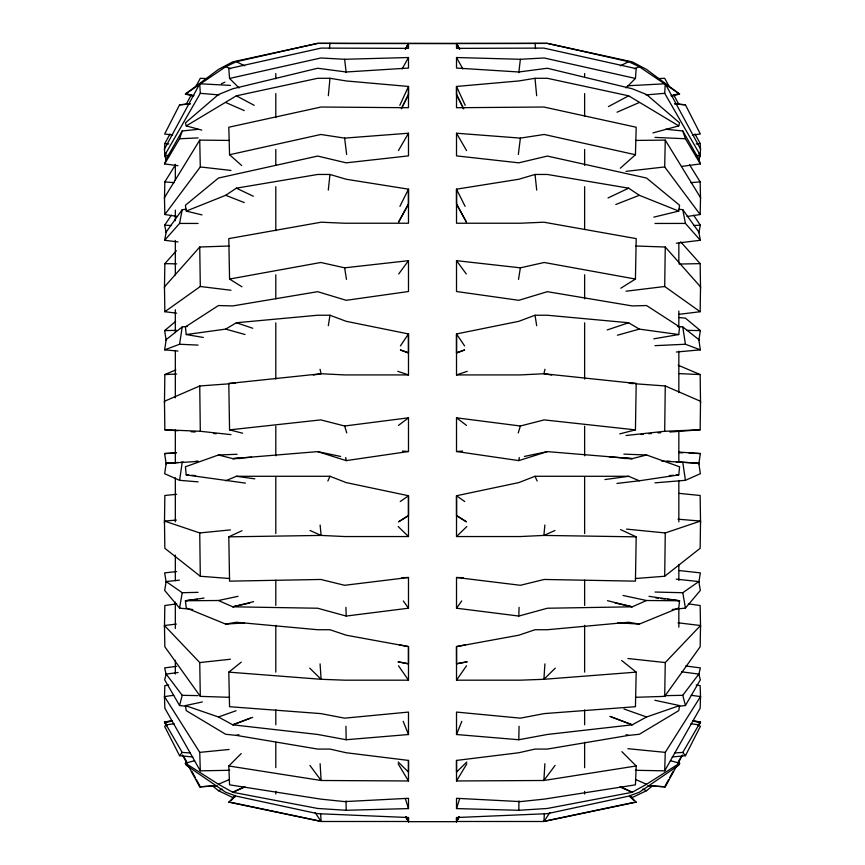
<?xml version="1.0" encoding="UTF-8"?>
<svg xmlns="http://www.w3.org/2000/svg" width="865" height="865" viewBox="0 0 865 865"><rect width="100%" height="100%" fill="white"/><g stroke="black" fill="none" stroke-linecap="round" stroke-linejoin="round"><path stroke-width="1.3" d="M408.485 204.118L398.506 222.251L408.475 203.891L408.485 189.176L346.195 179.25L329.976 174.46L317.671 174.46L236.361 188.17L225.689 195.295L186.245 211.082L185.413 205.264L218.445 178.049L317.66 156.068L346.195 162.836L408.485 155.884L408.485 133.232L344.627 138.108L320.818 134.475L229.56 154.738L228.803 127.231L321.11 107.022L408.485 107.725L408.485 86.457L346.195 80.953L329.976 78.293L317.671 78.293L236.361 95.82L186.245 125.901L185.413 122.895L218.445 94.534L232.761 88.771L317.66 68.249L346.195 71.99L408.485 68.065L408.485 57.523L344.627 59.285L320.818 57.977L229.56 78.445L228.803 68.638L321.11 48.105L408.485 48.354L408.485 43.466L317.66 43.401L232.761 61.858L218.445 69.449L185.413 94.047L193.1 96.242M408.485 352.877L408.485 333.944L346.195 321.315L329.976 315.238L317.671 315.238L236.361 322.753L225.689 329.111L186.245 334.539L185.413 326.905L218.445 305.54L232.761 305.929L317.66 291.678L346.195 300.306L408.485 291.516L408.485 260.679L344.627 267.826L320.818 262.484L229.56 279.049L228.803 238.61L321.11 222.208L344.767 223.235L408.485 223.235L408.485 189.176L399.911 206.346M194.528 760.713L185.413 763.211L218.445 784.263L232.761 792.286L317.66 808.461L346.195 810.289L408.485 808.591L408.485 798.309L344.627 801.606L320.818 799.13L229.56 784.836L228.803 765.979L321.11 780.49L408.485 780.965L408.485 760.422L346.195 752.745L329.976 749.079L317.671 749.079L236.361 735.391L225.689 734.277L186.245 710.641L185.413 705.591L218.445 716.988L232.761 724.827L317.66 734.461L346.195 739.737L408.485 734.526L408.485 712.079L344.627 718.155L320.818 713.603L229.56 706.705L228.803 672.137L241.27 662.136M244.514 622.908L225.689 624.098L186.245 607.954L185.413 600.753L218.445 600.515L232.761 606.808L317.66 608.236L346.195 616.053L408.485 608.214L408.485 577.496L401.793 577.658M245.433 483.113L186.245 474.917L185.413 466.797L218.445 454.979L232.761 458.634L317.66 451.617L346.195 460.613L408.485 451.519L408.485 417.827L344.627 426.002L320.818 419.893L229.56 429.873L228.803 383.487L321.11 373.745L344.767 374.923L408.485 374.923L408.485 333.944L400.398 345.924M408.475 663.715L398.008 661.812L408.485 663.909L408.485 646.598L399.479 644.836M408.485 94.555L408.485 86.457L399.825 105.335M408.485 760.422L408.485 772.142L398.192 762M408.485 817.533L408.485 821.75L408.485 817.533L317.671 813.673L236.361 796.146L225.689 792.254L186.245 765.222L185.413 763.211M626.044 435.506L664.698 431.278L665.261 385.963L635.894 383.822M164.469 403.058L164.847 374.556L175.855 369.885M164.469 522.763L164.847 495.494L176.676 494.293M665.261 247.012L700.531 286.877L700.153 311.714L664.698 286.499L665.261 247.012L635.894 246.006M664.698 576.252L665.261 532.948L700.531 521.054L700.153 548.302L664.698 576.252L635.375 578.523M669.921 432.024L700.153 429.775L700.531 401.274L665.261 385.963M164.469 288.434L164.847 263.63L176.374 250.753M621.881 751.663L636.197 765.979L635.44 784.836L544.182 799.13L520.373 801.606L456.515 798.309L456.515 808.591L518.805 810.289L518.957 800.968M164.469 626.855L164.847 605.522L176.676 603.857M619.751 433.884L635.44 429.873L636.197 383.487L543.89 373.745L520.233 374.923L456.515 374.923L456.515 333.944L518.805 321.315L535.024 315.238L547.329 315.238L628.639 322.753L639.311 329.111L678.755 334.539L679.587 326.905L646.555 305.54L632.239 305.929L547.34 291.678L518.805 300.306L456.515 291.516L456.515 260.679L520.373 267.826L544.182 262.484L635.44 279.049L636.197 238.61L543.89 222.208L520.233 223.235L456.515 223.235L456.515 189.176L518.805 179.25L535.024 174.46L547.329 174.46L628.639 188.17L639.311 195.295L678.755 211.082L679.587 205.264L646.555 178.049L547.34 156.068L518.805 162.836L456.515 155.884L456.515 133.232L520.373 138.108L544.182 134.475L635.44 154.738L636.197 127.231L543.89 107.022L456.515 107.725L456.515 86.457L518.805 80.953L535.024 78.293L547.329 78.293L628.639 95.82L678.755 125.901L679.587 122.895L646.555 94.534L632.239 88.771L547.34 68.249L518.805 71.99L456.515 68.065L456.515 57.523L520.373 59.285L544.182 57.977L635.44 78.445L636.197 68.638L543.89 48.105L456.515 48.354L456.515 43.466L547.34 43.401L632.239 61.858L646.555 69.449L679.587 94.047L671.9 96.242M620.605 529.607L636.197 536.841L635.44 581.15L544.182 579.463L520.373 585.291L456.515 577.496L456.515 608.214L518.805 616.053L547.34 608.236L632.239 606.808L646.555 600.515L679.587 600.753L678.755 607.954L639.311 624.098L617.794 622.746M635.375 697.309L664.698 696.368L665.261 662.558L700.531 625.514L677.998 622.8M700.531 625.514L700.153 646.782L664.698 696.368M621.643 660.471L636.197 672.137L635.44 706.705L544.182 713.603L520.373 718.155L456.515 712.079L456.515 734.526L518.805 739.737L519.065 726.286M687.005 216.52L700.153 214.52L664.698 166.945L665.261 140.119L635.894 140.422M164.469 198.701L164.847 181.888L175.487 164.685M700.153 214.52L700.531 197.642L665.261 140.119M518.805 616.053L519.076 607.327M635.375 770.293L664.698 770.834L665.261 752.366L700.531 696.585L691.254 695.309M164.469 697.32L164.847 685.621L168.794 685.015M700.531 696.585L700.153 708.208L664.698 770.834M408.475 94.501L401.338 108.785L408.485 94.696M544.874 763.73L543.89 780.49L456.515 780.965L456.515 760.422L518.805 752.745L535.024 749.079L547.329 749.079L628.639 735.391L639.311 734.277L678.755 710.641L679.587 705.591L654.848 700.261M696.206 155.613L700.153 155.008L664.698 93.312L665.261 83.775L627.882 85.765M544.377 813.77L543.89 821.49L456.515 821.49L459.272 817.101M700.153 155.008L700.531 149.018L665.261 83.775M164.469 149.386L164.847 143.471L170.005 133.989M544.918 663.898L543.89 679.295L520.233 680.182L456.515 680.182L456.515 646.598L465.521 644.836M328.343 95.712L329.976 78.293M544.885 525.012L543.89 535.424L520.233 536.549L456.515 536.549L456.515 495.742L518.805 482.594L535.024 476.28L628.639 476.291L639.311 480.789L678.755 474.917L679.587 466.797L646.555 454.979L623.881 454.136M329.457 48.613L329.976 43.347L346.195 43.434M328.289 190.116L329.976 174.46M518.816 72.628L520.373 59.285M518.351 154.467L520.373 138.108M456.515 352.877L456.515 333.944L464.602 345.924M698.823 464.127L700.347 453.541L679.025 452.092M178.114 462.494L166.177 463.251L164.653 473.706L179.574 480.324L198.096 481.859M179.574 480.324L182.212 462.418L198.063 461.402M177.974 351.06L164.653 349.849L166.177 339.61L182.212 326.938L187.5 326.44M635.44 429.873L544.182 419.893L520.373 426.002L456.515 417.827L456.515 451.519L518.805 460.613L519.27 457.52M164.653 349.849L179.574 344.248L182.212 326.938M698.823 340.442L700.347 330.571L685.426 318.147L678.809 317.509M328.322 325.716L329.976 315.238M518.513 279.395L520.373 267.826M698.823 582.329L700.347 572.868L679.025 570.543M179.574 608.106L182.212 592.72L166.177 581.561L164.653 590.417L179.574 608.106L192.809 609.501M177.974 241.919L164.653 240.275L166.177 232.015L182.212 209.687L186.17 209.265M164.653 240.275L179.574 223.429L182.212 209.687M698.823 232.674L700.347 225.214L693.633 215.234M456.515 817.533L456.515 821.75L456.515 817.533L547.329 813.673L628.639 796.146L639.311 792.254L678.755 765.222L679.587 763.211L670.472 760.713M698.823 674.603L700.347 667.899L685.686 665.974M406.063 48.354L408.485 43.466L456.536 43.553L459.65 49.219M544.982 369.236L543.89 373.745L551.697 375.042M186.191 706.251L179.574 705.526L182.212 695.309L166.177 674.084L178.114 672.516M166.177 674.084L164.653 679.814L179.574 705.526M456.515 204.118L466.495 222.251L456.536 203.891L456.515 189.176L465.089 206.346M456.536 663.779L466.992 661.844L456.536 663.779L456.515 646.598L518.805 635.202L535.024 629.731L547.329 629.731L628.639 622.249L639.311 624.098M518.243 432.911L520.373 426.002M177.974 165.712L164.653 163.928L166.177 159.084L182.212 130.961L198.063 129.361M456.515 808.591L459.726 798.482M164.653 163.928L179.574 138.746L182.212 130.961M456.515 734.526L461.813 721.334M698.823 159.441L700.347 155.689L699.104 153.343M327.857 481.016L329.976 476.28L346.195 482.594L408.485 495.742L408.485 536.549L344.767 536.549L321.11 535.424L228.803 536.841L229.56 581.15L320.818 579.463L344.627 585.291L408.485 577.496M456.515 94.555L456.515 86.457L465.186 105.335M406.312 817.014L408.475 821.653L456.515 821.674L458.699 817.014M456.536 821.653L458.796 816.711M190.138 103.735L179.574 104.838L164.653 134.01L172.643 134.983M672.192 756.972L685.426 755.718L700.347 726.438L698.823 724.827L690.865 723.767M166.177 159.441L164.653 155.689L165.896 153.343M698.488 725.692L700.347 722.221L693.687 721.356M230.447 85.408L199.739 83.775L164.469 149.018L164.847 155.008L168.794 155.613M647.907 785.615L665.261 786.858L676.808 765.633M678.084 763.276L682.572 755.015M698.606 725.53L700.531 721.983L692.573 720.945M186.126 104.373L191.284 94.891M195.793 86.597L200.302 78.304L206.973 78.596M648.696 785.734L664.698 786.804L668.559 779.722M669.856 777.365L673.078 771.472M677.587 763.211L680.809 757.318M698.217 725.486L700.531 721.983M405.35 49.219L408.485 43.574M698.823 725.011L700.347 722.221M405.371 49.305L408.485 43.661M402.149 68.897L408.485 57.523M164.847 155.008L200.302 93.312L199.739 83.775M398.451 150.564L408.485 133.232M678.809 706.251L685.426 705.526L700.347 679.814L698.823 674.084L681.577 671.813M674.862 752.918L682.788 752.442L698.823 724.827M456.515 780.965L466.851 763.817M186.245 762.26L185.413 763.622L188.516 766.163M229.106 140.422L199.739 140.119L164.469 197.642L164.847 214.52L176.676 216.315M166.177 232.674L164.653 225.214L171.367 215.234M549.859 812.657L543.89 821.49L636.197 802.158L629.655 795.432M456.515 680.182L466.527 665.758M456.515 608.214L461.705 600.948M398.7 273.989L408.485 260.679M555.071 765.438L543.89 780.49L636.197 765.979M164.847 214.52L200.302 166.945L199.739 140.119M685.426 705.526L682.788 695.309L698.823 674.084M174.135 723.767L166.177 724.827L164.653 726.438L179.574 755.718L182.212 752.442L190.138 752.918M672.192 609.501L685.426 608.106L700.347 590.417L698.823 581.561L676.268 579.15M229.106 246.006L199.739 247.012L164.469 286.877L164.847 311.714L176.676 313.173M405.728 817.101L408.485 821.49L321.11 821.49L228.803 802.158L235.345 795.432M625.946 87.927L635.44 78.445M228.803 765.979L241.216 753.566M231.463 800.157L235.258 796.405M466.808 762L456.515 772.121L456.515 760.422M555.276 668.137L543.89 679.295L636.197 672.137M456.515 536.549L466.808 526.547M620.313 168.199L635.44 154.738M166.177 340.442L164.653 330.571L175.595 321.466M629.774 796.481L632.239 797.53L646.555 790.697L652.751 785.625M676.484 766.163L679.587 763.622L678.755 762.26M398.451 425.429L408.485 417.827M164.847 311.714L200.302 286.499L230.966 290.251M400.257 501.538L408.485 495.742L408.485 515.551L398.657 521.736M655.054 592.049L682.788 592.72L698.823 581.561M185.413 94.047L225.689 66.735L236.361 61.685L317.671 43.347L329.976 43.347M518.805 810.289L547.34 808.461L632.239 792.286L646.555 784.263L679.587 763.211M620.811 288.218L635.44 279.049M398.668 521.779L408.485 515.659M679.587 705.591L646.555 716.988L632.239 724.827L547.34 734.461L518.805 739.737M608.419 106.6L628.639 95.82M456.515 352.736L464.527 349.968M620.313 65.837L628.639 61.685L639.311 66.735L679.587 94.047M212.249 785.625L218.445 790.697L232.761 797.53L235.183 796.341M608.019 197.966L628.639 188.17M243.671 787.096L232.761 792.286L245.054 786.901M228.803 536.841L241.995 530.721M221.343 83.797L224.965 82.153M554.962 530.494L543.89 535.424L636.197 536.841M655 482.843L685.426 480.324L700.347 473.706L698.823 463.251L676.268 461.824M218.445 790.697L222.143 789.085M617.037 112.201L639.311 102.492M229.106 383.822L199.739 385.963L164.469 401.274L164.847 429.775L177.995 430.759M218.445 784.263L229.528 779.452M232.761 797.53L235.215 796.481M225.689 480.789L236.361 476.291L329.976 476.28M634.359 68.735L639.311 66.735M615.804 204.497L639.311 195.295M250.299 718.145L232.761 724.827L252.71 717.334M456.515 353.028L464.516 350.044M218.445 716.988L236.015 710.749M456.515 374.923L467.23 371.312M607.187 329.954L628.639 322.753M518.805 460.613L547.34 451.617L632.239 458.634L646.555 454.979M236.361 735.391L238.935 734.645M617.405 335.22L639.311 329.111M652.934 132.918L678.755 125.901M671.013 95.68L678.755 93.712M253.629 601.64L232.761 606.808L249.92 603.024M653.81 217.147L678.755 211.082M218.445 600.515L238.037 596.309M185.413 705.591L202.345 701.948M524.374 456.439L547.34 451.617M544.182 821.253L634.11 802.32M225.689 624.098L236.361 622.249L317.671 629.731L329.976 629.731L346.195 635.202L408.485 646.598L408.485 680.182L344.767 680.182L321.11 679.295L228.803 672.137M653.81 338.831L678.755 334.539M313.303 375.042L321.11 373.745L320.018 369.236M228.803 802.158L229.56 802.039M204.021 598.072L185.413 600.753L197.339 599.315M166.394 725.53L164.469 721.983L171.421 720.999M604.949 479.556L628.639 476.291M229.625 770.293L200.302 770.834L164.847 708.208L164.469 696.585L173.746 695.309M681.696 166.426L700.347 163.928L698.823 159.084L682.788 130.961L665.618 129.231M176.644 666.331L164.653 667.899L166.177 674.603M164.469 721.983L172.427 720.945M166.513 725.692L164.653 722.221L171.313 721.356M696.206 143.979L700.153 143.471L700.531 149.386M679.122 314.319L700.153 311.714M676.354 243.216L700.347 240.275L698.823 232.015L682.788 209.687L678.83 209.265M626.044 291.224L664.698 286.499M692.357 134.983L700.347 134.01L685.426 104.838L674.862 103.735M229.625 697.309L200.302 696.368L164.847 646.782L164.469 625.514L176.395 624.076M616.929 483.427L639.311 480.789M626.044 171.367L664.698 166.945M188.192 765.633L199.739 786.858L216.304 785.734M176.644 571.56L164.653 572.868L166.177 582.329M164.469 625.514L199.739 662.558L230.447 659.238M166.177 581.561L179.444 580.145M229.625 578.523L200.302 576.252L164.847 548.302L164.469 521.054L199.739 532.948L230.447 529.899M164.469 696.585L199.739 752.366L229.106 749.479M640.77 434.511L643.441 434.262M648.782 433.743L651.453 433.495M676.354 352.023L700.347 349.849L698.823 339.61L682.788 326.938L677.5 326.44M696.357 156.046L700.347 155.689M646.036 94.923L664.698 93.312M179.574 104.838L190.159 103.973M164.469 521.054L176.395 520.07M690.951 182.634L700.153 181.888L700.531 198.701M251.607 457.196L232.761 458.634L240.827 458.461M658.081 432.911L660.719 432.716M199.739 786.858L217.093 785.615M456.515 451.519L462.537 451.098M669.402 475.588L673.413 475.296M676.084 475.112L678.755 474.917M166.177 464.127L164.653 453.541L176.644 452.73M180.774 462.321L183.423 462.159M195.371 461.402L198.02 461.229M166.177 463.251L182.212 462.418M228.803 383.487L235.485 383.184M655 345.654L685.426 344.248L700.347 349.849M164.847 374.556L176.676 374.037M658.027 78.596L664.698 78.304L669.207 86.597M179.574 138.746L198.096 137.924M664.698 431.278L700.153 429.775M693.687 225.484L700.347 225.214M218.445 454.979L237.118 454.276M164.653 453.541L175.844 453.152M182.212 592.72L198.063 592.33M679.122 264.052L700.153 263.63L700.531 288.434M664.298 695.676L682.788 695.309M164.653 330.571L176.644 330.398M518.805 43.434L547.329 43.347L628.639 61.685M346.195 43.455L518.805 43.455M655 223.462L685.426 223.429L700.347 240.275M179.574 223.429L198.096 223.451M687.026 330.376L700.347 330.571M164.847 263.63L176.676 263.868M182.212 695.309L198.063 695.622M624.173 458.461L632.239 458.634L609.36 456.882M456.515 577.496L463.207 577.658M689.156 453.152L700.347 453.541M164.653 225.214L171.313 225.484M164.847 429.775L200.302 431.278L230.966 434.63M655 137.405L685.426 138.746L700.347 163.928M679.122 373.626L700.153 374.556L700.531 403.058M179.574 344.248L198.096 345.103M629.515 383.184L636.197 383.487M661.66 461.056L698.823 463.251M666.98 461.229L670.959 461.478M678.809 452.59L682.777 452.849M402.463 451.098L408.485 451.519M186.245 474.917L188.916 475.112M191.587 475.296L195.598 475.588M629.212 383.325L633.223 383.628M191.143 431.732L195.079 432.024M674.841 103.973L685.426 104.838M164.847 181.888L174.049 182.634M677.998 519.195L700.531 521.054M200.302 93.312L218.964 94.923M164.653 155.689L168.643 156.046M179.574 755.718L192.809 756.972M213.547 433.495L216.218 433.743M626.541 529.11L665.261 532.948M627.882 748.69L665.261 752.366M679.122 493.364L700.153 495.494L700.531 522.763M627.882 658.514L665.261 662.558M664.698 786.804L665.261 786.858M200.302 166.945L230.966 170.448M655.746 597.877L658.395 598.202M661.044 598.515L665.012 599.002M667.661 599.315L679.587 600.753L649.01 596.342M164.847 143.471L168.794 143.979M236.361 476.291L254.786 478.832M688.324 603.857L700.153 605.522L700.531 626.855M693.579 720.999L700.153 721.951M635.44 802.039L636.197 802.158M696.206 685.015L700.153 685.621L700.531 697.32M186.245 334.539L203.318 337.469M317.66 451.617L340.626 456.439M230.89 802.32L320.818 821.253M623.038 595.466L646.555 600.515M615.08 603.024L632.239 606.808L607.457 600.667M186.245 211.082L201.999 214.909M186.245 93.712L193.987 95.68M229.56 429.873L242.643 433.214M186.245 125.901L201.74 130.107M225.689 329.111L245.022 334.496M626.065 734.645L628.639 735.391M236.361 322.753L252.764 328.257M397.77 371.312L408.485 374.923M400.473 349.968L408.485 352.736M623.957 708.965L646.555 716.988M400.484 350.044L408.485 353.028M609.793 716.393L632.239 724.827L610.939 716.707M225.689 195.295L244.254 202.561M225.689 66.735L230.641 68.735M678.149 365.214L700.153 374.556M635.472 779.452L646.555 784.263M225.689 102.492L244.254 110.579M642.857 789.085L646.555 790.697M619.946 786.901L632.239 792.286L621.33 787.096M310.038 530.494L321.11 535.424L320.115 525.012M236.361 188.17L253.337 196.236M629.817 796.341L632.239 797.53M236.361 61.685L244.687 65.837M236.361 95.82L254.202 105.335M456.515 515.659L466.332 521.779M229.56 279.049L241.94 286.812M466.343 521.736L456.536 515.464L456.515 495.742L464.743 501.538M456.515 417.827L466.549 425.429M229.56 154.738L241.659 165.507M398.192 526.547L408.485 536.549M309.724 668.137L321.11 679.295L320.082 663.898M629.742 796.405L633.537 800.157M229.56 78.445L239.054 87.927M680.647 241.832L700.153 263.63M408.475 821.653L406.204 816.711M682.788 752.442L685.426 755.718M309.93 765.438L321.11 780.49L320.126 763.73M456.515 260.679L466.3 273.989M403.306 600.948L408.485 608.214M398.473 665.758L408.485 680.182M315.141 812.657L321.11 821.49L320.623 813.77M689.513 164.685L700.153 181.888M398.149 763.817L408.485 780.965M166.177 724.827L182.212 752.442M456.515 133.232L466.549 150.564M456.515 57.523L462.851 68.897M456.515 43.661L459.629 49.305M164.847 721.951L166.783 725.486M184.191 757.318L187.413 763.211M191.922 771.472L195.144 777.365M196.442 779.722L200.302 786.804M164.653 722.221L166.177 725.011M673.716 94.891L678.874 104.373M694.995 133.989L700.153 143.471M182.429 755.015L186.916 763.276M456.536 43.553L458.937 48.354M456.515 94.696L463.662 108.871L456.536 94.501M535.024 476.28L537.143 481.016M403.187 721.334L408.485 734.526M682.788 130.961L685.426 138.746M405.274 798.482L408.485 808.591M344.627 426.002L346.757 432.911M682.788 209.687L685.426 223.429M682.788 592.72L685.426 608.106M344.627 267.826L346.487 279.395M535.024 315.238L536.678 325.716M682.788 326.938L685.426 344.248M345.73 457.52L346.195 460.613M682.788 462.418L685.426 480.324M344.627 138.108L346.649 154.467M344.627 59.285L346.184 72.628M535.024 174.46L536.711 190.116M535.024 43.347L535.543 48.613M535.024 78.293L536.657 95.712M345.924 607.327L346.195 616.053M199.739 752.366L200.302 770.834M345.935 726.286L346.195 739.737M346.043 800.968L346.195 810.289M199.739 662.558L200.302 696.368M199.739 247.012L200.302 286.499M199.739 385.963L200.302 431.278M199.739 532.948L200.302 576.252M678.841 243.108L678.841 262.884M678.841 311.086L678.841 327.197M678.841 351.158L678.841 392.537M678.841 431.105L678.841 461.878M678.841 480.475L678.841 521.833M678.841 564.434L678.841 580.415M678.841 608.387L678.841 627.179M584.632 73.547L584.632 76.109M584.632 93.582L584.632 116.321M584.632 149.472L584.632 165.431M584.632 186.721L584.632 229.376M584.632 274.8L584.632 298.825M584.632 322.85L584.632 379.097M584.632 426.218L584.632 455.812M584.632 477.318L584.632 533.575M584.632 580.145L584.632 605.403M584.632 625.33L584.632 672.116M584.632 709.927L584.632 724.751M584.632 742.278L584.632 767.655M584.632 791.356L584.632 794.016M275.805 73.547L275.805 78.802M275.805 93.582L275.805 117.651M275.805 149.472L275.805 165.431M275.805 186.721L275.805 230.706M275.805 274.8L275.805 298.825M275.805 322.85L275.805 379.097M275.805 426.218L275.805 455.812M275.805 477.318L275.805 533.575M275.805 580.145L275.805 605.403M275.805 625.33L275.805 672.116M275.805 709.927L275.805 724.751M275.805 742.278L275.805 767.655M275.805 791.356L275.805 794.016M175.325 164.339L175.325 180.385M175.325 210.119L175.325 220.748M175.325 240.481L175.325 274.94M175.325 309.757L175.325 332.528M175.325 351.158L175.325 397.868M175.325 429.894L175.325 463.218M175.325 477.804L175.325 521.833M175.325 555.103L175.325 580.685M175.325 602.116L175.325 628.52M175.325 660.287L175.325 674.03"/></g></svg>
